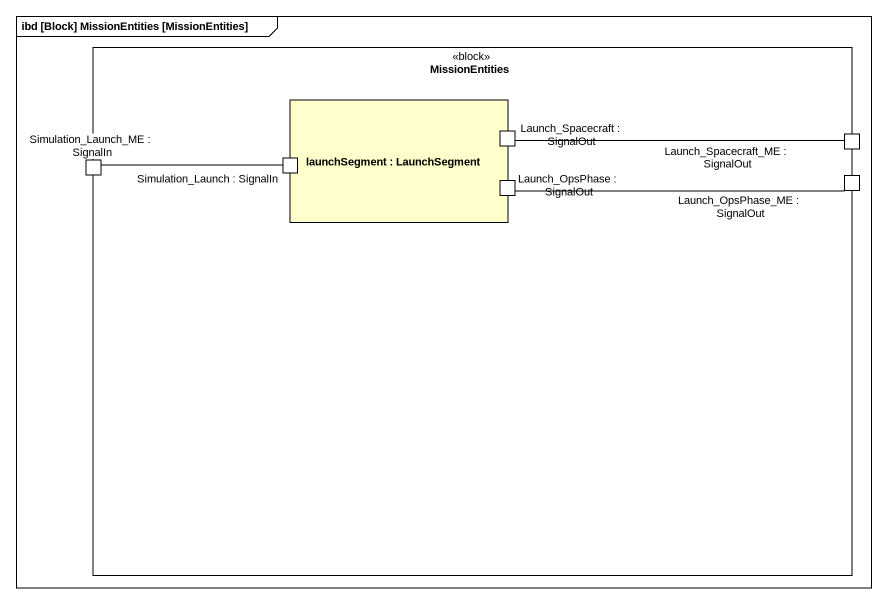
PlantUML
@startuml
mainframe ibd [Block] MissionEntities [MissionEntities]
rectangle MissionEntities <<block>> {
  rectangle "launchSegment : LaunchSegment" as launchSegment {
    port "Simulation_Launch : SignalIn" as Simulation_Launch_SignalIn
    port "Launch_Spacecraft : SignalOut" as Launch_Spacecraft_SignalOut
    port "Launch_OpsPhase : SignalOut" as Launch_OpsPhase_SignalOut
  }
  port "Launch_Spacecraft_ME : SignalOut" as Launch_Spacecraft_ME
  port "Simulation_Launch_ME : SignalIn" as Simulation_Launch_ME
  port "Launch_OpsPhase_ME : SignalOut" as Launch_OpsPhase_ME_SignalOut
}
Launch_Spacecraft_SignalOut -right- Launch_Spacecraft_ME
Simulation_Launch_ME -right- Simulation_Launch_SignalIn
Launch_OpsPhase_SignalOut -right- Launch_OpsPhase_ME_SignalOut
@enduml
